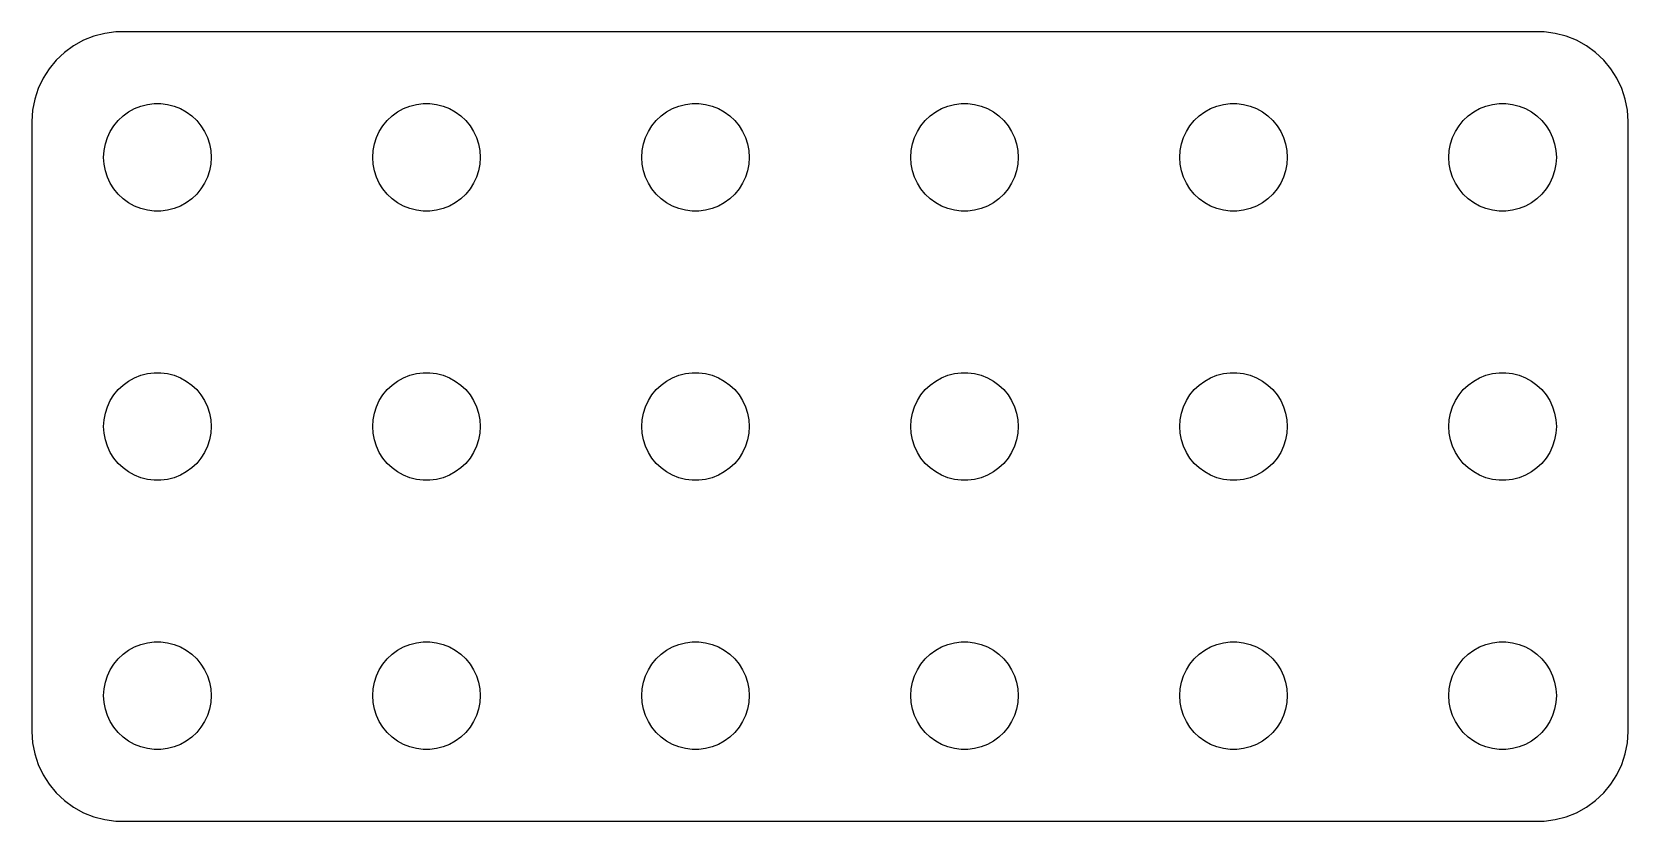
# Model space of a CAD drawing. Header units: metres. Extents: x -44 to 44, y 140 to 346.
# Drawn here: x -44.5 to 44.5, y 194 to 238 of the extents above; entities that cross this region are included whole.
import ezdxf

# ---------------------------------------------------------------- set-up
doc = ezdxf.new("R2010")
doc.units = ezdxf.units.M

msp = doc.modelspace()

# ---------------------------------------------------------------- linework, layer by layer
for p, q in [((-41.0451, 237.755), (-41.6289, 237.524)), ((-40.4369, 237.911), (-41.0451, 237.755)), ((-39.8139, 237.99), (-40.4369, 237.911)), ((39.8139, 237.99), (-39.8139, 237.99)), ((40.4369, 237.911), (39.8139, 237.99)), ((41.0451, 237.755), (40.4369, 237.911)), ((41.6289, 237.524), (41.0451, 237.755)), ((-42.6871, 236.853), (-43.1448, 236.423)), ((-42.1791, 237.222), (-42.6871, 236.853)), ((-41.6289, 237.524), (-42.1791, 237.222)), ((42.1791, 237.222), (41.6289, 237.524)), ((42.6871, 236.853), (42.1791, 237.222)), ((43.1448, 236.423), (42.6871, 236.853)), ((-43.5451, 235.939), (-43.8815, 235.409)), ((-43.1448, 236.423), (-43.5451, 235.939)), ((43.5451, 235.939), (43.1448, 236.423)), ((43.8815, 235.409), (43.5451, 235.939)), ((-43.8815, 235.409), (-44.1489, 234.841)), ((44.1489, 234.841), (43.8815, 235.409)), ((-44.3429, 234.243), (-44.4606, 233.627)), ((-44.1489, 234.841), (-44.3429, 234.243)), ((44.3429, 234.243), (44.1489, 234.841)), ((44.4606, 233.627), (44.3429, 234.243)), ((-44.4606, 233.627), (-44.5, 233)), ((-39.6869, 233.054), (-39.4123, 233.312)), ((-39.4123, 233.312), (-39.1075, 233.533)), ((-39.1075, 233.533), (-38.7773, 233.714)), ((-38.7773, 233.714), (-38.427, 233.853)), ((-38.427, 233.853), (-38.0621, 233.947)), ((-38.0621, 233.947), (-37.6884, 233.994)), ((-37.6884, 233.994), (-37.3116, 233.994)), ((-37.3116, 233.994), (-36.9379, 233.947)), ((-36.9379, 233.947), (-36.5729, 233.853)), ((-36.5729, 233.853), (-36.2227, 233.714)), ((-36.2227, 233.714), (-35.8925, 233.533)), ((-35.8925, 233.533), (-35.5877, 233.312)), ((-35.5877, 233.312), (-35.3131, 233.054)), ((-24.6869, 233.054), (-24.4123, 233.312)), ((-24.4123, 233.312), (-24.1075, 233.533)), ((-24.1075, 233.533), (-23.7773, 233.714)), ((-23.7773, 233.714), (-23.427, 233.853)), ((-23.427, 233.853), (-23.0621, 233.947)), ((-23.0621, 233.947), (-22.6884, 233.994)), ((-22.6884, 233.994), (-22.3116, 233.994)), ((-22.3116, 233.994), (-21.9379, 233.947)), ((-21.9379, 233.947), (-21.5729, 233.853)), ((-21.5729, 233.853), (-21.2227, 233.714)), ((-21.2227, 233.714), (-20.8925, 233.533)), ((-20.8925, 233.533), (-20.5877, 233.312)), ((-20.5877, 233.312), (-20.3131, 233.054)), ((-9.6869, 233.054), (-9.41226, 233.312)), ((-9.41226, 233.312), (-9.10747, 233.533)), ((-9.10747, 233.533), (-8.77733, 233.714)), ((-8.77733, 233.714), (-8.42705, 233.853)), ((-8.42705, 233.853), (-8.06213, 233.947)), ((-8.06213, 233.947), (-7.68837, 233.994)), ((-7.68837, 233.994), (-7.31161, 233.994)), ((-7.31161, 233.994), (-6.93785, 233.947)), ((-6.93785, 233.947), (-6.57294, 233.853)), ((-6.57294, 233.853), (-6.22266, 233.714)), ((-6.22266, 233.714), (-5.89252, 233.533)), ((-5.89252, 233.533), (-5.58772, 233.312)), ((-5.58772, 233.312), (-5.31308, 233.054)), ((5.31308, 233.054), (5.58772, 233.312)), ((5.58772, 233.312), (5.89252, 233.533)), ((5.89252, 233.533), (6.22266, 233.714)), ((6.22266, 233.714), (6.57294, 233.853)), ((6.57294, 233.853), (6.93785, 233.947)), ((6.93785, 233.947), (7.31161, 233.994)), ((7.31161, 233.994), (7.68837, 233.994)), ((7.68837, 233.994), (8.06213, 233.947)), ((8.06213, 233.947), (8.42705, 233.853)), ((8.42705, 233.853), (8.77733, 233.714)), ((8.77733, 233.714), (9.10747, 233.533)), ((9.10747, 233.533), (9.41226, 233.312)), ((9.41226, 233.312), (9.6869, 233.054)), ((20.3131, 233.054), (20.5877, 233.312)), ((20.5877, 233.312), (20.8925, 233.533)), ((20.8925, 233.533), (21.2227, 233.714)), ((21.2227, 233.714), (21.5729, 233.853)), ((21.5729, 233.853), (21.9379, 233.947)), ((21.9379, 233.947), (22.3116, 233.994)), ((22.3116, 233.994), (22.6884, 233.994)), ((22.6884, 233.994), (23.0621, 233.947)), ((23.0621, 233.947), (23.427, 233.853)), ((23.427, 233.853), (23.7773, 233.714)), ((23.7773, 233.714), (24.1075, 233.533)), ((24.1075, 233.533), (24.4123, 233.312)), ((24.4123, 233.312), (24.6869, 233.054)), ((35.3131, 233.054), (35.5877, 233.312)), ((35.5877, 233.312), (35.8925, 233.533)), ((35.8925, 233.533), (36.2227, 233.714)), ((36.2227, 233.714), (36.5729, 233.853)), ((36.5729, 233.853), (36.9379, 233.947)), ((36.9379, 233.947), (37.3116, 233.994)), ((37.3116, 233.994), (37.6884, 233.994)), ((37.6884, 233.994), (38.0621, 233.947)), ((38.0621, 233.947), (38.427, 233.853)), ((38.427, 233.853), (38.7773, 233.714)), ((38.7773, 233.714), (39.1075, 233.533)), ((39.1075, 233.533), (39.4123, 233.312)), ((39.4123, 233.312), (39.6869, 233.054)), ((44.5, 233), (44.4606, 233.627)), ((-44.5, 233), (-44.5, 199)), ((-40.2893, 232.104), (-40.1289, 232.445)), ((-40.1289, 232.445), (-39.927, 232.763)), ((-39.927, 232.763), (-39.6869, 233.054)), ((-35.3131, 233.054), (-35.0729, 232.763)), ((-35.0729, 232.763), (-34.8711, 232.445)), ((-34.8711, 232.445), (-34.7107, 232.104)), ((-25.2893, 232.104), (-25.1289, 232.445)), ((-25.1289, 232.445), (-24.927, 232.763)), ((-24.927, 232.763), (-24.6869, 233.054)), ((-20.3131, 233.054), (-20.0729, 232.763)), ((-20.0729, 232.763), (-19.8711, 232.445)), ((-19.8711, 232.445), (-19.7107, 232.104)), ((-10.2893, 232.104), (-10.1289, 232.445)), ((-10.1289, 232.445), (-9.92705, 232.763)), ((-9.92705, 232.763), (-9.6869, 233.054)), ((-5.31308, 233.054), (-5.07294, 232.763)), ((-5.07294, 232.763), (-4.87108, 232.445)), ((-4.87108, 232.445), (-4.71066, 232.104)), ((4.71066, 232.104), (4.87108, 232.445)), ((4.87108, 232.445), (5.07294, 232.763)), ((5.07294, 232.763), (5.31308, 233.054)), ((9.6869, 233.054), (9.92705, 232.763)), ((9.92705, 232.763), (10.1289, 232.445)), ((10.1289, 232.445), (10.2893, 232.104)), ((19.7107, 232.104), (19.8711, 232.445)), ((19.8711, 232.445), (20.0729, 232.763)), ((20.0729, 232.763), (20.3131, 233.054)), ((24.6869, 233.054), (24.927, 232.763)), ((24.927, 232.763), (25.1289, 232.445)), ((25.1289, 232.445), (25.2893, 232.104)), ((34.7107, 232.104), (34.8711, 232.445)), ((34.8711, 232.445), (35.0729, 232.763)), ((35.0729, 232.763), (35.3131, 233.054)), ((39.6869, 233.054), (39.927, 232.763)), ((39.927, 232.763), (40.1289, 232.445)), ((40.1289, 232.445), (40.2893, 232.104)), ((44.5, 199), (44.5, 233)), ((-40.4763, 231.376), (-40.4057, 231.746)), ((-40.4057, 231.746), (-40.2893, 232.104)), ((-34.7107, 232.104), (-34.5942, 231.746)), ((-34.5942, 231.746), (-34.5237, 231.376)), ((-25.4763, 231.376), (-25.4057, 231.746)), ((-25.4057, 231.746), (-25.2893, 232.104)), ((-19.7107, 232.104), (-19.5942, 231.746)), ((-19.5942, 231.746), (-19.5237, 231.376)), ((-10.4763, 231.376), (-10.4057, 231.746)), ((-10.4057, 231.746), (-10.2893, 232.104)), ((-4.71066, 232.104), (-4.59424, 231.746)), ((-4.59424, 231.746), (-4.52365, 231.376)), ((4.52365, 231.376), (4.59424, 231.746)), ((4.59424, 231.746), (4.71066, 232.104)), ((10.2893, 232.104), (10.4057, 231.746)), ((10.4057, 231.746), (10.4763, 231.376)), ((19.5237, 231.376), (19.5942, 231.746)), ((19.5942, 231.746), (19.7107, 232.104)), ((25.2893, 232.104), (25.4057, 231.746)), ((25.4057, 231.746), (25.4763, 231.376)), ((34.5237, 231.376), (34.5942, 231.746)), ((34.5942, 231.746), (34.7107, 232.104)), ((40.2893, 232.104), (40.4057, 231.746)), ((40.4057, 231.746), (40.4763, 231.376)), ((-40.5, 231), (-40.4763, 231.376)), ((-40.4763, 230.624), (-40.5, 231)), ((-40.4057, 230.254), (-40.4763, 230.624)), ((-34.5237, 230.624), (-34.5942, 230.254)), ((-34.5237, 231.376), (-34.5, 231)), ((-34.5, 231), (-34.5237, 230.624)), ((-25.5, 231), (-25.4763, 231.376)), ((-25.4763, 230.624), (-25.5, 231)), ((-25.4057, 230.254), (-25.4763, 230.624)), ((-19.5237, 230.624), (-19.5942, 230.254)), ((-19.5237, 231.376), (-19.5, 231)), ((-19.5, 231), (-19.5237, 230.624)), ((-10.5, 231), (-10.4763, 231.376)), ((-10.4763, 230.624), (-10.5, 231)), ((-10.4057, 230.254), (-10.4763, 230.624)), ((-4.52365, 230.624), (-4.59424, 230.254)), ((-4.52365, 231.376), (-4.5, 231)), ((-4.5, 231), (-4.52365, 230.624)), ((4.5, 231), (4.52365, 231.376)), ((4.52365, 230.624), (4.5, 231)), ((4.59424, 230.254), (4.52365, 230.624)), ((10.4763, 230.624), (10.4057, 230.254)), ((10.4763, 231.376), (10.5, 231)), ((10.5, 231), (10.4763, 230.624)), ((19.5, 231), (19.5237, 231.376)), ((19.5237, 230.624), (19.5, 231)), ((19.5942, 230.254), (19.5237, 230.624)), ((25.4763, 230.624), (25.4057, 230.254)), ((25.4763, 231.376), (25.5, 231)), ((25.5, 231), (25.4763, 230.624)), ((34.5, 231), (34.5237, 231.376)), ((34.5237, 230.624), (34.5, 231)), ((34.5942, 230.254), (34.5237, 230.624)), ((40.4763, 230.624), (40.4057, 230.254)), ((40.4763, 231.376), (40.5, 231)), ((40.5, 231), (40.4763, 230.624)), ((-40.2893, 229.896), (-40.4057, 230.254)), ((-40.1289, 229.555), (-40.2893, 229.896)), ((-34.7107, 229.896), (-34.8711, 229.555)), ((-34.5942, 230.254), (-34.7107, 229.896)), ((-25.2893, 229.896), (-25.4057, 230.254)), ((-25.1289, 229.555), (-25.2893, 229.896)), ((-19.7107, 229.896), (-19.8711, 229.555)), ((-19.5942, 230.254), (-19.7107, 229.896)), ((-10.2893, 229.896), (-10.4057, 230.254)), ((-10.1289, 229.555), (-10.2893, 229.896)), ((-4.71066, 229.896), (-4.87108, 229.555)), ((-4.59424, 230.254), (-4.71066, 229.896)), ((4.71066, 229.896), (4.59424, 230.254)), ((4.87108, 229.555), (4.71066, 229.896)), ((10.2893, 229.896), (10.1289, 229.555)), ((10.4057, 230.254), (10.2893, 229.896)), ((19.7107, 229.896), (19.5942, 230.254)), ((19.8711, 229.555), (19.7107, 229.896)), ((25.2893, 229.896), (25.1289, 229.555)), ((25.4057, 230.254), (25.2893, 229.896)), ((34.7107, 229.896), (34.5942, 230.254)), ((34.8711, 229.555), (34.7107, 229.896)), ((40.2893, 229.896), (40.1289, 229.555)), ((40.4057, 230.254), (40.2893, 229.896)), ((-39.927, 229.237), (-40.1289, 229.555)), ((-39.6869, 228.946), (-39.927, 229.237)), ((-39.4123, 228.688), (-39.6869, 228.946)), ((-35.3131, 228.946), (-35.5877, 228.688)), ((-35.0729, 229.237), (-35.3131, 228.946)), ((-34.8711, 229.555), (-35.0729, 229.237)), ((-24.927, 229.237), (-25.1289, 229.555)), ((-24.6869, 228.946), (-24.927, 229.237)), ((-24.4123, 228.688), (-24.6869, 228.946)), ((-20.3131, 228.946), (-20.5877, 228.688)), ((-20.0729, 229.237), (-20.3131, 228.946)), ((-19.8711, 229.555), (-20.0729, 229.237)), ((-9.92705, 229.237), (-10.1289, 229.555)), ((-9.6869, 228.946), (-9.92705, 229.237)), ((-9.41226, 228.688), (-9.6869, 228.946)), ((-5.31308, 228.946), (-5.58772, 228.688)), ((-5.07294, 229.237), (-5.31308, 228.946)), ((-4.87108, 229.555), (-5.07294, 229.237)), ((5.07294, 229.237), (4.87108, 229.555)), ((5.31308, 228.946), (5.07294, 229.237)), ((5.58772, 228.688), (5.31308, 228.946)), ((9.6869, 228.946), (9.41226, 228.688)), ((9.92705, 229.237), (9.6869, 228.946)), ((10.1289, 229.555), (9.92705, 229.237)), ((20.0729, 229.237), (19.8711, 229.555)), ((20.3131, 228.946), (20.0729, 229.237)), ((20.5877, 228.688), (20.3131, 228.946)), ((24.6869, 228.946), (24.4123, 228.688)), ((24.927, 229.237), (24.6869, 228.946)), ((25.1289, 229.555), (24.927, 229.237)), ((35.0729, 229.237), (34.8711, 229.555)), ((35.3131, 228.946), (35.0729, 229.237)), ((35.5877, 228.688), (35.3131, 228.946)), ((39.6869, 228.946), (39.4123, 228.688)), ((39.927, 229.237), (39.6869, 228.946)), ((40.1289, 229.555), (39.927, 229.237)), ((-39.1075, 228.467), (-39.4123, 228.688)), ((-38.7773, 228.286), (-39.1075, 228.467)), ((-38.427, 228.147), (-38.7773, 228.286)), ((-38.0621, 228.053), (-38.427, 228.147)), ((-37.6884, 228.006), (-38.0621, 228.053)), ((-37.3116, 228.006), (-37.6884, 228.006)), ((-36.9379, 228.053), (-37.3116, 228.006)), ((-36.5729, 228.147), (-36.9379, 228.053)), ((-36.2227, 228.286), (-36.5729, 228.147)), ((-35.8925, 228.467), (-36.2227, 228.286)), ((-35.5877, 228.688), (-35.8925, 228.467)), ((-24.1075, 228.467), (-24.4123, 228.688)), ((-23.7773, 228.286), (-24.1075, 228.467)), ((-23.427, 228.147), (-23.7773, 228.286)), ((-23.0621, 228.053), (-23.427, 228.147)), ((-22.6884, 228.006), (-23.0621, 228.053)), ((-22.3116, 228.006), (-22.6884, 228.006)), ((-21.9379, 228.053), (-22.3116, 228.006)), ((-21.5729, 228.147), (-21.9379, 228.053)), ((-21.2227, 228.286), (-21.5729, 228.147)), ((-20.8925, 228.467), (-21.2227, 228.286)), ((-20.5877, 228.688), (-20.8925, 228.467)), ((-9.10747, 228.467), (-9.41226, 228.688)), ((-8.77733, 228.286), (-9.10747, 228.467)), ((-8.42705, 228.147), (-8.77733, 228.286)), ((-8.06213, 228.053), (-8.42705, 228.147)), ((-7.68837, 228.006), (-8.06213, 228.053)), ((-7.31161, 228.006), (-7.68837, 228.006)), ((-6.93785, 228.053), (-7.31161, 228.006)), ((-6.57294, 228.147), (-6.93785, 228.053)), ((-6.22266, 228.286), (-6.57294, 228.147)), ((-5.89252, 228.467), (-6.22266, 228.286)), ((-5.58772, 228.688), (-5.89252, 228.467)), ((5.89252, 228.467), (5.58772, 228.688)), ((6.22266, 228.286), (5.89252, 228.467)), ((6.57294, 228.147), (6.22266, 228.286)), ((6.93785, 228.053), (6.57294, 228.147)), ((7.31161, 228.006), (6.93785, 228.053)), ((7.68837, 228.006), (7.31161, 228.006)), ((8.06213, 228.053), (7.68837, 228.006)), ((8.42705, 228.147), (8.06213, 228.053)), ((8.77733, 228.286), (8.42705, 228.147)), ((9.10747, 228.467), (8.77733, 228.286)), ((9.41226, 228.688), (9.10747, 228.467)), ((20.8925, 228.467), (20.5877, 228.688)), ((21.2227, 228.286), (20.8925, 228.467)), ((21.5729, 228.147), (21.2227, 228.286)), ((21.9379, 228.053), (21.5729, 228.147)), ((22.3116, 228.006), (21.9379, 228.053)), ((22.6884, 228.006), (22.3116, 228.006)), ((23.0621, 228.053), (22.6884, 228.006)), ((23.427, 228.147), (23.0621, 228.053)), ((23.7773, 228.286), (23.427, 228.147)), ((24.1075, 228.467), (23.7773, 228.286)), ((24.4123, 228.688), (24.1075, 228.467)), ((35.8925, 228.467), (35.5877, 228.688)), ((36.2227, 228.286), (35.8925, 228.467)), ((36.5729, 228.147), (36.2227, 228.286)), ((36.9379, 228.053), (36.5729, 228.147)), ((37.3116, 228.006), (36.9379, 228.053)), ((37.6884, 228.006), (37.3116, 228.006)), ((38.0621, 228.053), (37.6884, 228.006)), ((38.427, 228.147), (38.0621, 228.053)), ((38.7773, 228.286), (38.427, 228.147)), ((39.1075, 228.467), (38.7773, 228.286)), ((39.4123, 228.688), (39.1075, 228.467)), ((-38.427, 218.853), (-38.0621, 218.947)), ((-38.0621, 218.947), (-37.6884, 218.994)), ((-37.6884, 218.994), (-37.3116, 218.994)), ((-37.3116, 218.994), (-36.9379, 218.947)), ((-36.9379, 218.947), (-36.5729, 218.853)), ((-23.427, 218.853), (-23.0621, 218.947)), ((-23.0621, 218.947), (-22.6884, 218.994)), ((-22.6884, 218.994), (-22.3116, 218.994)), ((-22.3116, 218.994), (-21.9379, 218.947)), ((-21.9379, 218.947), (-21.5729, 218.853)), ((-8.42705, 218.853), (-8.06213, 218.947)), ((-8.06213, 218.947), (-7.68837, 218.994)), ((-7.68837, 218.994), (-7.31161, 218.994)), ((-7.31161, 218.994), (-6.93785, 218.947)), ((-6.93785, 218.947), (-6.57294, 218.853)), ((6.57294, 218.853), (6.93785, 218.947)), ((6.93785, 218.947), (7.31161, 218.994)), ((7.31161, 218.994), (7.68837, 218.994)), ((7.68837, 218.994), (8.06213, 218.947)), ((8.06213, 218.947), (8.42705, 218.853)), ((21.5729, 218.853), (21.9379, 218.947)), ((21.9379, 218.947), (22.3116, 218.994)), ((22.3116, 218.994), (22.6884, 218.994)), ((22.6884, 218.994), (23.0621, 218.947)), ((23.0621, 218.947), (23.427, 218.853)), ((36.5729, 218.853), (36.9379, 218.947)), ((36.9379, 218.947), (37.3116, 218.994)), ((37.3116, 218.994), (37.6884, 218.994)), ((37.6884, 218.994), (38.0621, 218.947)), ((38.0621, 218.947), (38.427, 218.853)), ((-39.927, 217.763), (-39.6869, 218.054)), ((-39.6869, 218.054), (-39.4123, 218.312)), ((-39.4123, 218.312), (-39.1075, 218.533)), ((-39.1075, 218.533), (-38.7773, 218.714)), ((-38.7773, 218.714), (-38.427, 218.853)), ((-36.5729, 218.853), (-36.2227, 218.714)), ((-36.2227, 218.714), (-35.8925, 218.533)), ((-35.8925, 218.533), (-35.5877, 218.312)), ((-35.5877, 218.312), (-35.3131, 218.054)), ((-35.3131, 218.054), (-35.0729, 217.763)), ((-24.927, 217.763), (-24.6869, 218.054)), ((-24.6869, 218.054), (-24.4123, 218.312)), ((-24.4123, 218.312), (-24.1075, 218.533)), ((-24.1075, 218.533), (-23.7773, 218.714)), ((-23.7773, 218.714), (-23.427, 218.853)), ((-21.5729, 218.853), (-21.2227, 218.714)), ((-21.2227, 218.714), (-20.8925, 218.533)), ((-20.8925, 218.533), (-20.5877, 218.312)), ((-20.5877, 218.312), (-20.3131, 218.054)), ((-20.3131, 218.054), (-20.0729, 217.763)), ((-9.92705, 217.763), (-9.6869, 218.054)), ((-9.6869, 218.054), (-9.41226, 218.312)), ((-9.41226, 218.312), (-9.10747, 218.533)), ((-9.10747, 218.533), (-8.77733, 218.714)), ((-8.77733, 218.714), (-8.42705, 218.853)), ((-6.57294, 218.853), (-6.22266, 218.714)), ((-6.22266, 218.714), (-5.89252, 218.533)), ((-5.89252, 218.533), (-5.58772, 218.312)), ((-5.58772, 218.312), (-5.31308, 218.054)), ((-5.31308, 218.054), (-5.07294, 217.763)), ((5.07294, 217.763), (5.31308, 218.054)), ((5.31308, 218.054), (5.58772, 218.312)), ((5.58772, 218.312), (5.89252, 218.533)), ((5.89252, 218.533), (6.22266, 218.714)), ((6.22266, 218.714), (6.57294, 218.853)), ((8.42705, 218.853), (8.77733, 218.714)), ((8.77733, 218.714), (9.10747, 218.533)), ((9.10747, 218.533), (9.41226, 218.312)), ((9.41226, 218.312), (9.6869, 218.054)), ((9.6869, 218.054), (9.92705, 217.763)), ((20.0729, 217.763), (20.3131, 218.054)), ((20.3131, 218.054), (20.5877, 218.312)), ((20.5877, 218.312), (20.8925, 218.533)), ((20.8925, 218.533), (21.2227, 218.714)), ((21.2227, 218.714), (21.5729, 218.853)), ((23.427, 218.853), (23.7773, 218.714)), ((23.7773, 218.714), (24.1075, 218.533)), ((24.1075, 218.533), (24.4123, 218.312)), ((24.4123, 218.312), (24.6869, 218.054)), ((24.6869, 218.054), (24.927, 217.763)), ((35.0729, 217.763), (35.3131, 218.054)), ((35.3131, 218.054), (35.5877, 218.312)), ((35.5877, 218.312), (35.8925, 218.533)), ((35.8925, 218.533), (36.2227, 218.714)), ((36.2227, 218.714), (36.5729, 218.853)), ((38.427, 218.853), (38.7773, 218.714)), ((38.7773, 218.714), (39.1075, 218.533)), ((39.1075, 218.533), (39.4123, 218.312)), ((39.4123, 218.312), (39.6869, 218.054)), ((39.6869, 218.054), (39.927, 217.763)), ((-40.2893, 217.104), (-40.1289, 217.445)), ((-40.1289, 217.445), (-39.927, 217.763)), ((-35.0729, 217.763), (-34.8711, 217.445)), ((-34.8711, 217.445), (-34.7107, 217.104)), ((-25.2893, 217.104), (-25.1289, 217.445)), ((-25.1289, 217.445), (-24.927, 217.763)), ((-20.0729, 217.763), (-19.8711, 217.445)), ((-19.8711, 217.445), (-19.7107, 217.104)), ((-10.2893, 217.104), (-10.1289, 217.445)), ((-10.1289, 217.445), (-9.92705, 217.763)), ((-5.07294, 217.763), (-4.87108, 217.445)), ((-4.87108, 217.445), (-4.71066, 217.104)), ((4.71066, 217.104), (4.87108, 217.445)), ((4.87108, 217.445), (5.07294, 217.763)), ((9.92705, 217.763), (10.1289, 217.445)), ((10.1289, 217.445), (10.2893, 217.104)), ((19.7107, 217.104), (19.8711, 217.445)), ((19.8711, 217.445), (20.0729, 217.763)), ((24.927, 217.763), (25.1289, 217.445)), ((25.1289, 217.445), (25.2893, 217.104)), ((34.7107, 217.104), (34.8711, 217.445)), ((34.8711, 217.445), (35.0729, 217.763)), ((39.927, 217.763), (40.1289, 217.445)), ((40.1289, 217.445), (40.2893, 217.104)), ((-40.5, 216), (-40.4763, 216.376)), ((-40.4763, 216.376), (-40.4057, 216.746)), ((-40.4057, 216.746), (-40.2893, 217.104)), ((-34.7107, 217.104), (-34.5942, 216.746)), ((-34.5942, 216.746), (-34.5237, 216.376)), ((-34.5237, 216.376), (-34.5, 216)), ((-25.5, 216), (-25.4763, 216.376)), ((-25.4763, 216.376), (-25.4057, 216.746)), ((-25.4057, 216.746), (-25.2893, 217.104)), ((-19.7107, 217.104), (-19.5942, 216.746)), ((-19.5942, 216.746), (-19.5237, 216.376)), ((-19.5237, 216.376), (-19.5, 216)), ((-10.5, 216), (-10.4763, 216.376)), ((-10.4763, 216.376), (-10.4057, 216.746)), ((-10.4057, 216.746), (-10.2893, 217.104)), ((-4.71066, 217.104), (-4.59424, 216.746)), ((-4.59424, 216.746), (-4.52365, 216.376)), ((-4.52365, 216.376), (-4.5, 216)), ((4.5, 216), (4.52365, 216.376)), ((4.52365, 216.376), (4.59424, 216.746)), ((4.59424, 216.746), (4.71066, 217.104)), ((10.2893, 217.104), (10.4057, 216.746)), ((10.4057, 216.746), (10.4763, 216.376)), ((10.4763, 216.376), (10.5, 216)), ((19.5, 216), (19.5237, 216.376)), ((19.5237, 216.376), (19.5942, 216.746)), ((19.5942, 216.746), (19.7107, 217.104)), ((25.2893, 217.104), (25.4057, 216.746)), ((25.4057, 216.746), (25.4763, 216.376)), ((25.4763, 216.376), (25.5, 216)), ((34.5, 216), (34.5237, 216.376)), ((34.5237, 216.376), (34.5942, 216.746)), ((34.5942, 216.746), (34.7107, 217.104)), ((40.2893, 217.104), (40.4057, 216.746)), ((40.4057, 216.746), (40.4763, 216.376)), ((40.4763, 216.376), (40.5, 216)), ((-40.4763, 215.624), (-40.5, 216)), ((-40.4057, 215.254), (-40.4763, 215.624)), ((-34.5237, 215.624), (-34.5942, 215.254)), ((-34.5, 216), (-34.5237, 215.624)), ((-25.4763, 215.624), (-25.5, 216)), ((-25.4057, 215.254), (-25.4763, 215.624)), ((-19.5237, 215.624), (-19.5942, 215.254)), ((-19.5, 216), (-19.5237, 215.624)), ((-10.4763, 215.624), (-10.5, 216)), ((-10.4057, 215.254), (-10.4763, 215.624)), ((-4.52365, 215.624), (-4.59424, 215.254)), ((-4.5, 216), (-4.52365, 215.624)), ((4.52365, 215.624), (4.5, 216)), ((4.59424, 215.254), (4.52365, 215.624)), ((10.4763, 215.624), (10.4057, 215.254)), ((10.5, 216), (10.4763, 215.624)), ((19.5237, 215.624), (19.5, 216)), ((19.5942, 215.254), (19.5237, 215.624)), ((25.4763, 215.624), (25.4057, 215.254)), ((25.5, 216), (25.4763, 215.624)), ((34.5237, 215.624), (34.5, 216)), ((34.5942, 215.254), (34.5237, 215.624)), ((40.4763, 215.624), (40.4057, 215.254)), ((40.5, 216), (40.4763, 215.624)), ((-40.2893, 214.896), (-40.4057, 215.254)), ((-40.1289, 214.555), (-40.2893, 214.896)), ((-39.927, 214.237), (-40.1289, 214.555)), ((-34.8711, 214.555), (-35.0729, 214.237)), ((-34.7107, 214.896), (-34.8711, 214.555)), ((-34.5942, 215.254), (-34.7107, 214.896)), ((-25.2893, 214.896), (-25.4057, 215.254)), ((-25.1289, 214.555), (-25.2893, 214.896)), ((-24.927, 214.237), (-25.1289, 214.555)), ((-19.8711, 214.555), (-20.0729, 214.237)), ((-19.7107, 214.896), (-19.8711, 214.555)), ((-19.5942, 215.254), (-19.7107, 214.896)), ((-10.2893, 214.896), (-10.4057, 215.254)), ((-10.1289, 214.555), (-10.2893, 214.896)), ((-9.92705, 214.237), (-10.1289, 214.555)), ((-4.87108, 214.555), (-5.07294, 214.237)), ((-4.71066, 214.896), (-4.87108, 214.555)), ((-4.59424, 215.254), (-4.71066, 214.896)), ((4.71066, 214.896), (4.59424, 215.254)), ((4.87108, 214.555), (4.71066, 214.896)), ((5.07294, 214.237), (4.87108, 214.555)), ((10.1289, 214.555), (9.92705, 214.237)), ((10.2893, 214.896), (10.1289, 214.555)), ((10.4057, 215.254), (10.2893, 214.896)), ((19.7107, 214.896), (19.5942, 215.254)), ((19.8711, 214.555), (19.7107, 214.896)), ((20.0729, 214.237), (19.8711, 214.555)), ((25.1289, 214.555), (24.927, 214.237)), ((25.2893, 214.896), (25.1289, 214.555)), ((25.4057, 215.254), (25.2893, 214.896)), ((34.7107, 214.896), (34.5942, 215.254)), ((34.8711, 214.555), (34.7107, 214.896)), ((35.0729, 214.237), (34.8711, 214.555)), ((40.1289, 214.555), (39.927, 214.237)), ((40.2893, 214.896), (40.1289, 214.555)), ((40.4057, 215.254), (40.2893, 214.896)), ((-39.6869, 213.946), (-39.927, 214.237)), ((-39.4123, 213.688), (-39.6869, 213.946)), ((-39.1075, 213.467), (-39.4123, 213.688)), ((-35.5877, 213.688), (-35.8925, 213.467)), ((-35.3131, 213.946), (-35.5877, 213.688)), ((-35.0729, 214.237), (-35.3131, 213.946)), ((-24.6869, 213.946), (-24.927, 214.237)), ((-24.4123, 213.688), (-24.6869, 213.946)), ((-24.1075, 213.467), (-24.4123, 213.688)), ((-20.5877, 213.688), (-20.8925, 213.467)), ((-20.3131, 213.946), (-20.5877, 213.688)), ((-20.0729, 214.237), (-20.3131, 213.946)), ((-9.6869, 213.946), (-9.92705, 214.237)), ((-9.41226, 213.688), (-9.6869, 213.946)), ((-9.10747, 213.467), (-9.41226, 213.688)), ((-5.58772, 213.688), (-5.89252, 213.467)), ((-5.31308, 213.946), (-5.58772, 213.688)), ((-5.07294, 214.237), (-5.31308, 213.946)), ((5.31308, 213.946), (5.07294, 214.237)), ((5.58772, 213.688), (5.31308, 213.946)), ((5.89252, 213.467), (5.58772, 213.688)), ((9.41226, 213.688), (9.10747, 213.467)), ((9.6869, 213.946), (9.41226, 213.688)), ((9.92705, 214.237), (9.6869, 213.946)), ((20.3131, 213.946), (20.0729, 214.237)), ((20.5877, 213.688), (20.3131, 213.946)), ((20.8925, 213.467), (20.5877, 213.688)), ((24.4123, 213.688), (24.1075, 213.467)), ((24.6869, 213.946), (24.4123, 213.688)), ((24.927, 214.237), (24.6869, 213.946)), ((35.3131, 213.946), (35.0729, 214.237)), ((35.5877, 213.688), (35.3131, 213.946)), ((35.8925, 213.467), (35.5877, 213.688)), ((39.4123, 213.688), (39.1075, 213.467)), ((39.6869, 213.946), (39.4123, 213.688)), ((39.927, 214.237), (39.6869, 213.946)), ((-38.7773, 213.286), (-39.1075, 213.467)), ((-38.427, 213.147), (-38.7773, 213.286)), ((-38.0621, 213.053), (-38.427, 213.147)), ((-37.6884, 213.006), (-38.0621, 213.053)), ((-37.3116, 213.006), (-37.6884, 213.006)), ((-36.9379, 213.053), (-37.3116, 213.006)), ((-36.5729, 213.147), (-36.9379, 213.053)), ((-36.2227, 213.286), (-36.5729, 213.147)), ((-35.8925, 213.467), (-36.2227, 213.286)), ((-23.7773, 213.286), (-24.1075, 213.467)), ((-23.427, 213.147), (-23.7773, 213.286)), ((-23.0621, 213.053), (-23.427, 213.147)), ((-22.6884, 213.006), (-23.0621, 213.053)), ((-22.3116, 213.006), (-22.6884, 213.006)), ((-21.9379, 213.053), (-22.3116, 213.006)), ((-21.5729, 213.147), (-21.9379, 213.053)), ((-21.2227, 213.286), (-21.5729, 213.147)), ((-20.8925, 213.467), (-21.2227, 213.286)), ((-8.77733, 213.286), (-9.10747, 213.467)), ((-8.42705, 213.147), (-8.77733, 213.286)), ((-8.06213, 213.053), (-8.42705, 213.147)), ((-7.68837, 213.006), (-8.06213, 213.053)), ((-7.31161, 213.006), (-7.68837, 213.006)), ((-6.93785, 213.053), (-7.31161, 213.006)), ((-6.57294, 213.147), (-6.93785, 213.053)), ((-6.22266, 213.286), (-6.57294, 213.147)), ((-5.89252, 213.467), (-6.22266, 213.286)), ((6.22266, 213.286), (5.89252, 213.467)), ((6.57294, 213.147), (6.22266, 213.286)), ((6.93785, 213.053), (6.57294, 213.147)), ((7.31161, 213.006), (6.93785, 213.053)), ((7.68837, 213.006), (7.31161, 213.006)), ((8.06213, 213.053), (7.68837, 213.006)), ((8.42705, 213.147), (8.06213, 213.053)), ((8.77733, 213.286), (8.42705, 213.147)), ((9.10747, 213.467), (8.77733, 213.286)), ((21.2227, 213.286), (20.8925, 213.467)), ((21.5729, 213.147), (21.2227, 213.286)), ((21.9379, 213.053), (21.5729, 213.147)), ((22.3116, 213.006), (21.9379, 213.053)), ((22.6884, 213.006), (22.3116, 213.006)), ((23.0621, 213.053), (22.6884, 213.006)), ((23.427, 213.147), (23.0621, 213.053)), ((23.7773, 213.286), (23.427, 213.147)), ((24.1075, 213.467), (23.7773, 213.286)), ((36.2227, 213.286), (35.8925, 213.467)), ((36.5729, 213.147), (36.2227, 213.286)), ((36.9379, 213.053), (36.5729, 213.147)), ((37.3116, 213.006), (36.9379, 213.053)), ((37.6884, 213.006), (37.3116, 213.006)), ((38.0621, 213.053), (37.6884, 213.006)), ((38.427, 213.147), (38.0621, 213.053)), ((38.7773, 213.286), (38.427, 213.147)), ((39.1075, 213.467), (38.7773, 213.286)), ((-38.7773, 203.714), (-38.427, 203.853)), ((-38.427, 203.853), (-38.0621, 203.947)), ((-38.0621, 203.947), (-37.6884, 203.994)), ((-37.6884, 203.994), (-37.3116, 203.994)), ((-37.3116, 203.994), (-36.9379, 203.947)), ((-36.9379, 203.947), (-36.5729, 203.853)), ((-36.5729, 203.853), (-36.2227, 203.714)), ((-23.7773, 203.714), (-23.427, 203.853)), ((-23.427, 203.853), (-23.0621, 203.947)), ((-23.0621, 203.947), (-22.6884, 203.994)), ((-22.6884, 203.994), (-22.3116, 203.994)), ((-22.3116, 203.994), (-21.9379, 203.947)), ((-21.9379, 203.947), (-21.5729, 203.853)), ((-21.5729, 203.853), (-21.2227, 203.714)), ((-8.77733, 203.714), (-8.42705, 203.853)), ((-8.42705, 203.853), (-8.06213, 203.947)), ((-8.06213, 203.947), (-7.68837, 203.994)), ((-7.68837, 203.994), (-7.31161, 203.994)), ((-7.31161, 203.994), (-6.93785, 203.947)), ((-6.93785, 203.947), (-6.57294, 203.853)), ((-6.57294, 203.853), (-6.22266, 203.714)), ((6.22266, 203.714), (6.57294, 203.853)), ((6.57294, 203.853), (6.93785, 203.947)), ((6.93785, 203.947), (7.31161, 203.994)), ((7.31161, 203.994), (7.68837, 203.994)), ((7.68837, 203.994), (8.06213, 203.947)), ((8.06213, 203.947), (8.42705, 203.853)), ((8.42705, 203.853), (8.77733, 203.714)), ((21.2227, 203.714), (21.5729, 203.853)), ((21.5729, 203.853), (21.9379, 203.947)), ((21.9379, 203.947), (22.3116, 203.994)), ((22.3116, 203.994), (22.6884, 203.994)), ((22.6884, 203.994), (23.0621, 203.947)), ((23.0621, 203.947), (23.427, 203.853)), ((23.427, 203.853), (23.7773, 203.714)), ((36.2227, 203.714), (36.5729, 203.853)), ((36.5729, 203.853), (36.9379, 203.947)), ((36.9379, 203.947), (37.3116, 203.994)), ((37.3116, 203.994), (37.6884, 203.994)), ((37.6884, 203.994), (38.0621, 203.947)), ((38.0621, 203.947), (38.427, 203.853)), ((38.427, 203.853), (38.7773, 203.714)), ((-39.927, 202.763), (-39.6869, 203.054)), ((-39.6869, 203.054), (-39.4123, 203.312)), ((-39.4123, 203.312), (-39.1075, 203.533)), ((-39.1075, 203.533), (-38.7773, 203.714)), ((-36.2227, 203.714), (-35.8925, 203.533)), ((-35.8925, 203.533), (-35.5877, 203.312)), ((-35.5877, 203.312), (-35.3131, 203.054)), ((-35.3131, 203.054), (-35.0729, 202.763)), ((-24.927, 202.763), (-24.6869, 203.054)), ((-24.6869, 203.054), (-24.4123, 203.312)), ((-24.4123, 203.312), (-24.1075, 203.533)), ((-24.1075, 203.533), (-23.7773, 203.714)), ((-21.2227, 203.714), (-20.8925, 203.533)), ((-20.8925, 203.533), (-20.5877, 203.312)), ((-20.5877, 203.312), (-20.3131, 203.054)), ((-20.3131, 203.054), (-20.0729, 202.763)), ((-9.92705, 202.763), (-9.6869, 203.054)), ((-9.6869, 203.054), (-9.41226, 203.312)), ((-9.41226, 203.312), (-9.10747, 203.533)), ((-9.10747, 203.533), (-8.77733, 203.714)), ((-6.22266, 203.714), (-5.89252, 203.533)), ((-5.89252, 203.533), (-5.58772, 203.312)), ((-5.58772, 203.312), (-5.31308, 203.054)), ((-5.31308, 203.054), (-5.07294, 202.763)), ((5.07294, 202.763), (5.31308, 203.054)), ((5.31308, 203.054), (5.58772, 203.312)), ((5.58772, 203.312), (5.89252, 203.533)), ((5.89252, 203.533), (6.22266, 203.714)), ((8.77733, 203.714), (9.10747, 203.533)), ((9.10747, 203.533), (9.41226, 203.312)), ((9.41226, 203.312), (9.6869, 203.054)), ((9.6869, 203.054), (9.92705, 202.763)), ((20.0729, 202.763), (20.3131, 203.054)), ((20.3131, 203.054), (20.5877, 203.312)), ((20.5877, 203.312), (20.8925, 203.533)), ((20.8925, 203.533), (21.2227, 203.714)), ((23.7773, 203.714), (24.1075, 203.533)), ((24.1075, 203.533), (24.4123, 203.312)), ((24.4123, 203.312), (24.6869, 203.054)), ((24.6869, 203.054), (24.927, 202.763)), ((35.0729, 202.763), (35.3131, 203.054)), ((35.3131, 203.054), (35.5877, 203.312)), ((35.5877, 203.312), (35.8925, 203.533)), ((35.8925, 203.533), (36.2227, 203.714)), ((38.7773, 203.714), (39.1075, 203.533)), ((39.1075, 203.533), (39.4123, 203.312)), ((39.4123, 203.312), (39.6869, 203.054)), ((39.6869, 203.054), (39.927, 202.763)), ((-40.4057, 201.746), (-40.2893, 202.104)), ((-40.2893, 202.104), (-40.1289, 202.445)), ((-40.1289, 202.445), (-39.927, 202.763)), ((-35.0729, 202.763), (-34.8711, 202.445)), ((-34.8711, 202.445), (-34.7107, 202.104)), ((-34.7107, 202.104), (-34.5942, 201.746)), ((-25.4057, 201.746), (-25.2893, 202.104)), ((-25.2893, 202.104), (-25.1289, 202.445)), ((-25.1289, 202.445), (-24.927, 202.763)), ((-20.0729, 202.763), (-19.8711, 202.445)), ((-19.8711, 202.445), (-19.7107, 202.104)), ((-19.7107, 202.104), (-19.5942, 201.746)), ((-10.4057, 201.746), (-10.2893, 202.104)), ((-10.2893, 202.104), (-10.1289, 202.445)), ((-10.1289, 202.445), (-9.92705, 202.763)), ((-5.07294, 202.763), (-4.87108, 202.445)), ((-4.87108, 202.445), (-4.71066, 202.104)), ((-4.71066, 202.104), (-4.59424, 201.746)), ((4.59424, 201.746), (4.71066, 202.104)), ((4.71066, 202.104), (4.87108, 202.445)), ((4.87108, 202.445), (5.07294, 202.763)), ((9.92705, 202.763), (10.1289, 202.445)), ((10.1289, 202.445), (10.2893, 202.104)), ((10.2893, 202.104), (10.4057, 201.746)), ((19.5942, 201.746), (19.7107, 202.104)), ((19.7107, 202.104), (19.8711, 202.445)), ((19.8711, 202.445), (20.0729, 202.763)), ((24.927, 202.763), (25.1289, 202.445)), ((25.1289, 202.445), (25.2893, 202.104)), ((25.2893, 202.104), (25.4057, 201.746)), ((34.5942, 201.746), (34.7107, 202.104)), ((34.7107, 202.104), (34.8711, 202.445)), ((34.8711, 202.445), (35.0729, 202.763)), ((39.927, 202.763), (40.1289, 202.445)), ((40.1289, 202.445), (40.2893, 202.104)), ((40.2893, 202.104), (40.4057, 201.746)), ((-40.5, 201), (-40.4763, 201.376)), ((-40.4763, 201.376), (-40.4057, 201.746)), ((-34.5942, 201.746), (-34.5237, 201.376)), ((-34.5237, 201.376), (-34.5, 201)), ((-25.5, 201), (-25.4763, 201.376)), ((-25.4763, 201.376), (-25.4057, 201.746)), ((-19.5942, 201.746), (-19.5237, 201.376)), ((-19.5237, 201.376), (-19.5, 201)), ((-10.5, 201), (-10.4763, 201.376)), ((-10.4763, 201.376), (-10.4057, 201.746)), ((-4.59424, 201.746), (-4.52365, 201.376)), ((-4.52365, 201.376), (-4.5, 201)), ((4.5, 201), (4.52365, 201.376)), ((4.52365, 201.376), (4.59424, 201.746)), ((10.4057, 201.746), (10.4763, 201.376)), ((10.4763, 201.376), (10.5, 201)), ((19.5, 201), (19.5237, 201.376)), ((19.5237, 201.376), (19.5942, 201.746)), ((25.4057, 201.746), (25.4763, 201.376)), ((25.4763, 201.376), (25.5, 201)), ((34.5, 201), (34.5237, 201.376)), ((34.5237, 201.376), (34.5942, 201.746)), ((40.4057, 201.746), (40.4763, 201.376)), ((40.4763, 201.376), (40.5, 201)), ((-40.4763, 200.624), (-40.5, 201)), ((-40.4057, 200.254), (-40.4763, 200.624)), ((-40.2893, 199.896), (-40.4057, 200.254)), ((-34.5942, 200.254), (-34.7107, 199.896)), ((-34.5237, 200.624), (-34.5942, 200.254)), ((-34.5, 201), (-34.5237, 200.624)), ((-25.4763, 200.624), (-25.5, 201)), ((-25.4057, 200.254), (-25.4763, 200.624)), ((-25.2893, 199.896), (-25.4057, 200.254)), ((-19.5942, 200.254), (-19.7107, 199.896)), ((-19.5237, 200.624), (-19.5942, 200.254)), ((-19.5, 201), (-19.5237, 200.624)), ((-10.4763, 200.624), (-10.5, 201)), ((-10.4057, 200.254), (-10.4763, 200.624)), ((-10.2893, 199.896), (-10.4057, 200.254)), ((-4.59424, 200.254), (-4.71066, 199.896)), ((-4.52365, 200.624), (-4.59424, 200.254)), ((-4.5, 201), (-4.52365, 200.624)), ((4.52365, 200.624), (4.5, 201)), ((4.59424, 200.254), (4.52365, 200.624)), ((4.71066, 199.896), (4.59424, 200.254)), ((10.4057, 200.254), (10.2893, 199.896)), ((10.4763, 200.624), (10.4057, 200.254)), ((10.5, 201), (10.4763, 200.624)), ((19.5237, 200.624), (19.5, 201)), ((19.5942, 200.254), (19.5237, 200.624)), ((19.7107, 199.896), (19.5942, 200.254)), ((25.4057, 200.254), (25.2893, 199.896)), ((25.4763, 200.624), (25.4057, 200.254)), ((25.5, 201), (25.4763, 200.624)), ((34.5237, 200.624), (34.5, 201)), ((34.5942, 200.254), (34.5237, 200.624)), ((34.7107, 199.896), (34.5942, 200.254)), ((40.4057, 200.254), (40.2893, 199.896)), ((40.4763, 200.624), (40.4057, 200.254)), ((40.5, 201), (40.4763, 200.624)), ((-40.1289, 199.555), (-40.2893, 199.896)), ((-39.927, 199.237), (-40.1289, 199.555)), ((-34.8711, 199.555), (-35.0729, 199.237)), ((-34.7107, 199.896), (-34.8711, 199.555)), ((-25.1289, 199.555), (-25.2893, 199.896)), ((-24.927, 199.237), (-25.1289, 199.555)), ((-19.8711, 199.555), (-20.0729, 199.237)), ((-19.7107, 199.896), (-19.8711, 199.555)), ((-10.1289, 199.555), (-10.2893, 199.896)), ((-9.92705, 199.237), (-10.1289, 199.555)), ((-4.87108, 199.555), (-5.07294, 199.237)), ((-4.71066, 199.896), (-4.87108, 199.555)), ((4.87108, 199.555), (4.71066, 199.896)), ((5.07294, 199.237), (4.87108, 199.555)), ((10.1289, 199.555), (9.92705, 199.237)), ((10.2893, 199.896), (10.1289, 199.555)), ((19.8711, 199.555), (19.7107, 199.896)), ((20.0729, 199.237), (19.8711, 199.555)), ((25.1289, 199.555), (24.927, 199.237)), ((25.2893, 199.896), (25.1289, 199.555)), ((34.8711, 199.555), (34.7107, 199.896)), ((35.0729, 199.237), (34.8711, 199.555)), ((40.1289, 199.555), (39.927, 199.237)), ((40.2893, 199.896), (40.1289, 199.555)), ((-44.5, 199), (-44.4606, 198.373)), ((-39.6869, 198.946), (-39.927, 199.237)), ((-39.4123, 198.688), (-39.6869, 198.946)), ((-39.1075, 198.467), (-39.4123, 198.688)), ((-35.5877, 198.688), (-35.8925, 198.467)), ((-35.3131, 198.946), (-35.5877, 198.688)), ((-35.0729, 199.237), (-35.3131, 198.946)), ((-24.6869, 198.946), (-24.927, 199.237)), ((-24.4123, 198.688), (-24.6869, 198.946)), ((-24.1075, 198.467), (-24.4123, 198.688)), ((-20.5877, 198.688), (-20.8925, 198.467)), ((-20.3131, 198.946), (-20.5877, 198.688)), ((-20.0729, 199.237), (-20.3131, 198.946)), ((-9.6869, 198.946), (-9.92705, 199.237)), ((-9.41226, 198.688), (-9.6869, 198.946)), ((-9.10747, 198.467), (-9.41226, 198.688)), ((-5.58772, 198.688), (-5.89252, 198.467)), ((-5.31308, 198.946), (-5.58772, 198.688)), ((-5.07294, 199.237), (-5.31308, 198.946)), ((5.31308, 198.946), (5.07294, 199.237)), ((5.58772, 198.688), (5.31308, 198.946)), ((5.89252, 198.467), (5.58772, 198.688)), ((9.41226, 198.688), (9.10747, 198.467)), ((9.6869, 198.946), (9.41226, 198.688)), ((9.92705, 199.237), (9.6869, 198.946)), ((20.3131, 198.946), (20.0729, 199.237)), ((20.5877, 198.688), (20.3131, 198.946)), ((20.8925, 198.467), (20.5877, 198.688)), ((24.4123, 198.688), (24.1075, 198.467)), ((24.6869, 198.946), (24.4123, 198.688)), ((24.927, 199.237), (24.6869, 198.946)), ((35.3131, 198.946), (35.0729, 199.237)), ((35.5877, 198.688), (35.3131, 198.946)), ((35.8925, 198.467), (35.5877, 198.688)), ((39.4123, 198.688), (39.1075, 198.467)), ((39.6869, 198.946), (39.4123, 198.688)), ((39.927, 199.237), (39.6869, 198.946)), ((44.4606, 198.373), (44.5, 199)), ((-44.4606, 198.373), (-44.3429, 197.757)), ((-44.3429, 197.757), (-44.1489, 197.159)), ((-38.7773, 198.286), (-39.1075, 198.467)), ((-38.427, 198.147), (-38.7773, 198.286)), ((-38.0621, 198.053), (-38.427, 198.147)), ((-37.6884, 198.006), (-38.0621, 198.053)), ((-37.3116, 198.006), (-37.6884, 198.006)), ((-36.9379, 198.053), (-37.3116, 198.006)), ((-36.5729, 198.147), (-36.9379, 198.053)), ((-36.2227, 198.286), (-36.5729, 198.147)), ((-35.8925, 198.467), (-36.2227, 198.286)), ((-23.7773, 198.286), (-24.1075, 198.467)), ((-23.427, 198.147), (-23.7773, 198.286)), ((-23.0621, 198.053), (-23.427, 198.147)), ((-22.6884, 198.006), (-23.0621, 198.053)), ((-22.3116, 198.006), (-22.6884, 198.006)), ((-21.9379, 198.053), (-22.3116, 198.006)), ((-21.5729, 198.147), (-21.9379, 198.053)), ((-21.2227, 198.286), (-21.5729, 198.147)), ((-20.8925, 198.467), (-21.2227, 198.286)), ((-8.77733, 198.286), (-9.10747, 198.467)), ((-8.42705, 198.147), (-8.77733, 198.286)), ((-8.06213, 198.053), (-8.42705, 198.147)), ((-7.68837, 198.006), (-8.06213, 198.053)), ((-7.31161, 198.006), (-7.68837, 198.006)), ((-6.93785, 198.053), (-7.31161, 198.006)), ((-6.57294, 198.147), (-6.93785, 198.053)), ((-6.22266, 198.286), (-6.57294, 198.147)), ((-5.89252, 198.467), (-6.22266, 198.286)), ((6.22266, 198.286), (5.89252, 198.467)), ((6.57294, 198.147), (6.22266, 198.286)), ((6.93785, 198.053), (6.57294, 198.147)), ((7.31161, 198.006), (6.93785, 198.053)), ((7.68837, 198.006), (7.31161, 198.006)), ((8.06213, 198.053), (7.68837, 198.006)), ((8.42705, 198.147), (8.06213, 198.053)), ((8.77733, 198.286), (8.42705, 198.147)), ((9.10747, 198.467), (8.77733, 198.286)), ((21.2227, 198.286), (20.8925, 198.467)), ((21.5729, 198.147), (21.2227, 198.286)), ((21.9379, 198.053), (21.5729, 198.147)), ((22.3116, 198.006), (21.9379, 198.053)), ((22.6884, 198.006), (22.3116, 198.006)), ((23.0621, 198.053), (22.6884, 198.006)), ((23.427, 198.147), (23.0621, 198.053)), ((23.7773, 198.286), (23.427, 198.147)), ((24.1075, 198.467), (23.7773, 198.286)), ((36.2227, 198.286), (35.8925, 198.467)), ((36.5729, 198.147), (36.2227, 198.286)), ((36.9379, 198.053), (36.5729, 198.147)), ((37.3116, 198.006), (36.9379, 198.053)), ((37.6884, 198.006), (37.3116, 198.006)), ((38.0621, 198.053), (37.6884, 198.006)), ((38.427, 198.147), (38.0621, 198.053)), ((38.7773, 198.286), (38.427, 198.147)), ((39.1075, 198.467), (38.7773, 198.286)), ((44.1489, 197.159), (44.3429, 197.757)), ((44.3429, 197.757), (44.4606, 198.373)), ((-44.1489, 197.159), (-43.8815, 196.591)), ((43.8815, 196.591), (44.1489, 197.159)), ((-43.8815, 196.591), (-43.5451, 196.061)), ((-43.5451, 196.061), (-43.1448, 195.577)), ((43.1448, 195.577), (43.5451, 196.061)), ((43.5451, 196.061), (43.8815, 196.591)), ((-43.1448, 195.577), (-42.6871, 195.147)), ((-42.6871, 195.147), (-42.1791, 194.778)), ((42.1791, 194.778), (42.6871, 195.147)), ((42.6871, 195.147), (43.1448, 195.577)), ((-42.1791, 194.778), (-41.6289, 194.476)), ((-41.6289, 194.476), (-41.0451, 194.245)), ((-41.0451, 194.245), (-40.4369, 194.089)), ((-40.4369, 194.089), (-39.8139, 194.01)), ((39.8139, 194.01), (40.4369, 194.089)), ((40.4369, 194.089), (41.0451, 194.245)), ((41.0451, 194.245), (41.6289, 194.476)), ((41.6289, 194.476), (42.1791, 194.778)), ((-39.8139, 194.01), (39.8139, 194.01))]:
    msp.add_line(p, q)

doc.saveas('drawing.dxf')
